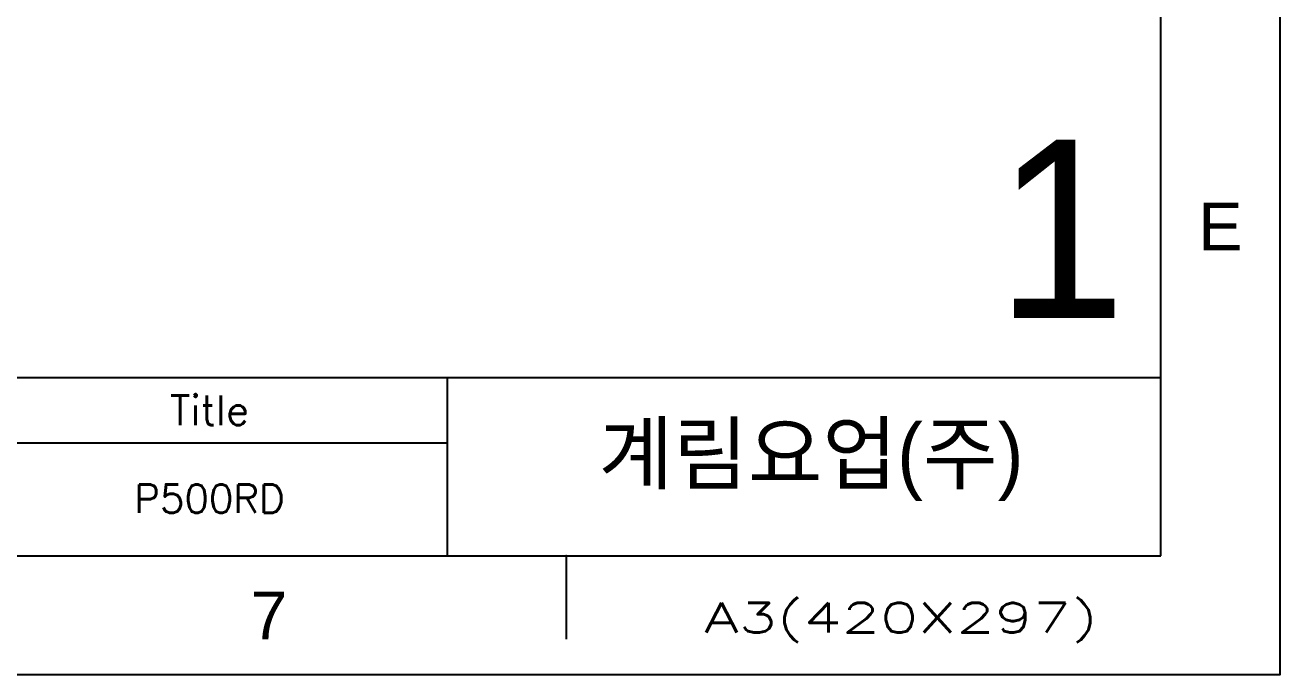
# Model space of a CAD drawing. Header units: millimetres. Extents: x 1301 to 1721, y -207 to 90.
# Drawn here: x 1615.2 to 1720.7, y -206.7 to -152 of the extents above; entities that cross this region are included whole.
import ezdxf

# ---------------------------------------------------------------- set-up
doc = ezdxf.new("R2010")
doc.units = ezdxf.units.MM
doc.linetypes.add('CENTERX2', pattern=[20.32, 12.7, -2.54, 2.54, -2.54])
doc.layers.add('FORM', color=7, linetype='Continuous')
doc.layers.add('TEXT', color=2, linetype='Continuous', lineweight=13)
doc.styles.add('blockfont', font='simplex.shx')
doc.styles.get("Standard").update_dxf_attribs({"font": 'arial.ttf'})

msp = doc.modelspace()

# ---------------------------------------------------------------- linework, layer by layer
at = {"layer": 'FORM', "color": 7, "linetype": 'Continuous'}
for p, q in [((1710.69, -196.66), (1710.69, 80.34)), ((1310.69, -196.66), (1710.69, -196.66))]:
    msp.add_line(p, q, dxfattribs=at)
at = {"layer": 'FORM'}
for p, q in [((1423.69, -181.66), (1710.69, -181.66)), ((1650.69, -196.66), (1650.69, -181.66)), ((1470.69, -187.16), (1650.69, -187.16)), ((1660.69, -196.66), (1660.69, -203.66))]:
    msp.add_line(p, q, dxfattribs=at)
at = {"layer": 'FORM', "color": 7, "linetype": 'Continuous'}
msp.add_lwpolyline([(1300.69, 90.34), (1720.69, 90.34), (1720.69, -206.66), (1300.69, -206.66)], close=True, dxfattribs=at)
at = {"layer": 'FORM'}
msp.add_point((1660.69, -196.66), dxfattribs=at)

# ---------------------------------------------------------------- texts
at = {"layer": 'FORM', "color": 7, "linetype": 'Continuous', "insert": (1715.69, -168.96), "char_height": 4, "attachment_point": 5}
msp.add_mtext_dynamic_manual_height_columns('E', width=10, gutter_width=12.5, heights=[0], dxfattribs=at)
at = {"layer": 'FORM', "insert": (1635.69, -201.66), "char_height": 4, "attachment_point": 5}
msp.add_mtext_dynamic_manual_height_columns('7', width=50, gutter_width=12.5, heights=[0], dxfattribs=at)
at = {"layer": 'TEXT', "style": 'blockfont', "width": 1.5}
msp.add_text('A3(420X297)', height=2.5, dxfattribs=at).set_placement((1672.28, -203.11))
at = {"layer": 'TEXT', "linetype": 'CENTERX2', "attachment_point": 5}
for s, width, insert, char_height in [('{\\fHYGothic-Medium|b0|i0|c129|p18;1}', 59.2414, (1702.28, -169.14), 15), ('{\\fHYGothic-Medium|b0|i0|c129|p18;계림요업(주)}', 60, (1681.27, -188.79), 5)]:
    msp.add_mtext_dynamic_manual_height_columns(s, width=width, gutter_width=12.5, heights=[0], dxfattribs=dict(at, insert=insert, char_height=char_height))
at = {"layer": 'TEXT', "attachment_point": 5, "style": 'blockfont'}
for s, width, insert, char_height in [('Title', 40, (1630.69, -184.41), 2.5), ('P500RD', 47.2395, (1630.69, -191.84), 2.4)]:
    msp.add_mtext_dynamic_manual_height_columns(s, width=width, gutter_width=12.5, heights=[0], dxfattribs=dict(at, insert=insert, char_height=char_height))

doc.saveas('drawing.dxf')
